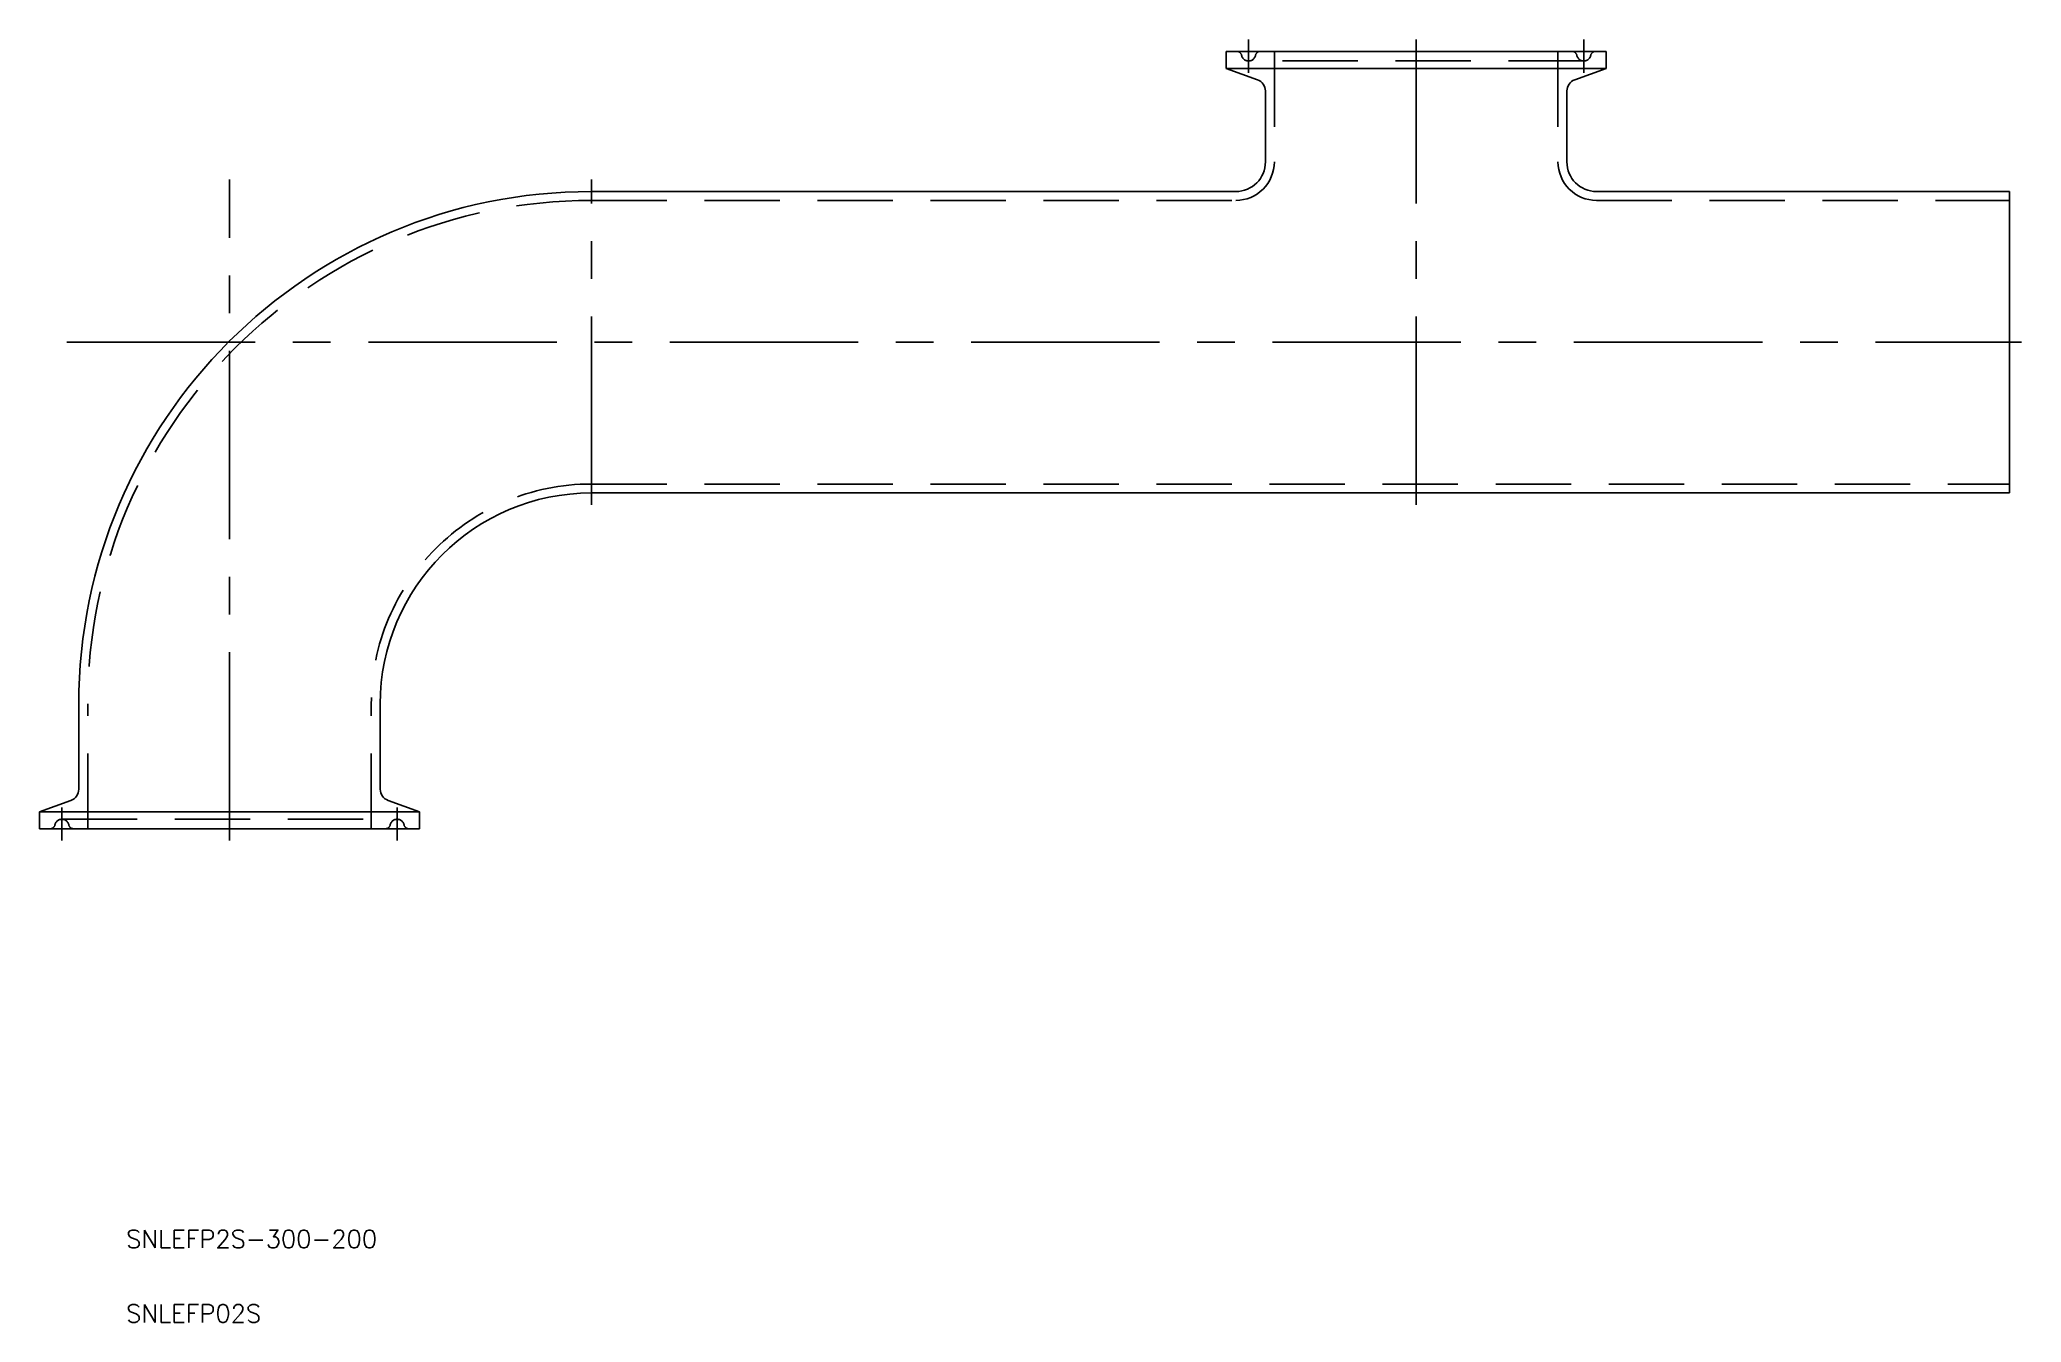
# Model space of a CAD drawing. Extents: x -32 to 302, y -83 to 133.
import ezdxf

# ---------------------------------------------------------------- set-up
doc = ezdxf.new("R2010")
doc.units = 0
doc.linetypes.add('CENTER', pattern=[50.8, 31.75, -6.35, 6.35, -6.35])
doc.linetypes.add('DASHED', pattern=[19.05, 12.7, -6.35])
doc.layers.get('0').update_dxf_attribs({"linetype": 'CONTINUOUS'})
doc.layers.add('CENTER', color=1, linetype='CENTER')
doc.styles.get("Standard").update_dxf_attribs({"font": 'txt.shx', "height": 3, "bigfont": 'bigfont.shx'})

msp = doc.modelspace()

# ---------------------------------------------------------------- linework, layer by layer
at = {"color": 7, "linetype": 'CONTINUOUS'}
for p, q in [((232, 131), (168, 131)), ((168, 131), (168, 128.15)), ((232, 131), (232, 128.15)), ((232, 128.15), (168, 128.15)), ((168, 128.15), (173.28, 126.23)), ((232, 128.15), (226.72, 126.23)), ((174.6, 112.4), (174.6, 124.35)), ((225.4, 112.4), (225.4, 124.35)), ((61, 107.4), (169.6, 107.4)), ((230.4, 107.4), (300, 107.4)), ((300, 107.4), (300, 56.6)), ((61, 56.6), (300, 56.6)), ((-25.4, 21), (-25.4, 6.65)), ((25.4, 21), (25.4, 6.65)), ((-32, 2.85), (-26.72, 4.77)), ((32, 2.85), (26.72, 4.77)), ((-32, 2.85), (32, 2.85)), ((-32, 0), (-32, 2.85)), ((-32, 0), (32, 0)), ((32, 0), (32, 2.85))]:
    msp.add_line(p, q, dxfattribs=at)
at = {"color": 3, "linetype": 'DASHED'}
for p, q in [((176.1, 131), (176.1, 112.4)), ((223.9, 131), (223.9, 112.4)), ((228.25, 129.4), (171.75, 129.4)), ((61, 105.9), (169.6, 105.9)), ((230.4, 105.9), (300, 105.9)), ((61, 58.1), (300, 58.1)), ((-23.9, 0), (-23.9, 21)), ((23.9, 0), (23.9, 21)), ((-28.25, 1.6), (28.25, 1.6))]:
    msp.add_line(p, q, dxfattribs=at)
for centre, radius, start, end in [((169.79, 130.2), 0.8, 11.537, 90), ((171.75, 130.6), 1.2, 191.537, 348.463), ((173.71, 130.2), 0.8, 90, 168.463), ((226.29, 130.2), 0.8, 11.537, 90), ((228.25, 130.6), 1.2, 191.537, 348.463), ((230.21, 130.2), 0.8, 90, 168.463), ((169.6, 112.4), 6.5, 270, 0), ((230.4, 112.4), 6.5, 180, 270), ((61, 21), 84.9, 90, 180), ((61, 21), 37.1, 90, 180), ((-30.21, 0.8), 0.8, 270, 348.463), ((-28.25, 0.4), 1.2, 11.537, 168.463), ((-26.29, 0.8), 0.8, 191.537, 270), ((26.29, 0.8), 0.8, 270, 348.463), ((28.25, 0.4), 1.2, 11.537, 168.463), ((30.21, 0.8), 0.8, 191.537, 270)]:
    msp.add_arc(centre, radius, start, end, dxfattribs=at)
at = {"color": 7, "linetype": 'CONTINUOUS'}
for centre, radius, start, end in [((172.6, 124.35), 2, 0, 70), ((227.4, 124.35), 2, 110, 180), ((169.6, 112.4), 5, 270, 0), ((230.4, 112.4), 5, 180, 270), ((61, 21), 86.4, 90, 180), ((61, 21), 35.6, 90, 180), ((-27.4, 6.65), 2, 290, 0), ((27.4, 6.65), 2, 180, 250)]:
    msp.add_arc(centre, radius, start, end, dxfattribs=at)
at = {"layer": 'CENTER', "color": 1, "linetype": 'CENTER'}
for p, q in [((171.75, 127.4), (171.75, 133)), ((200, 54.6), (200, 133)), ((228.25, 127.4), (228.25, 133)), ((0, -2), (0, 109.4)), ((61, 54.6), (61, 109.4)), ((-27.4, 82), (302, 82)), ((-28.25, 3.6), (-28.25, -2)), ((28.25, 3.6), (28.25, -2))]:
    msp.add_line(p, q, dxfattribs=at)

# ---------------------------------------------------------------- texts
at = {"color": 7, "linetype": 'CONTINUOUS'}
for s, p in [('SNLEFP2S-300-200', (-17.42, -70.64)), ('SNLEFP02S', (-17.42, -83.2))]:
    msp.add_text(s, height=3, dxfattribs=at).set_placement(p)

doc.saveas('drawing.dxf')
